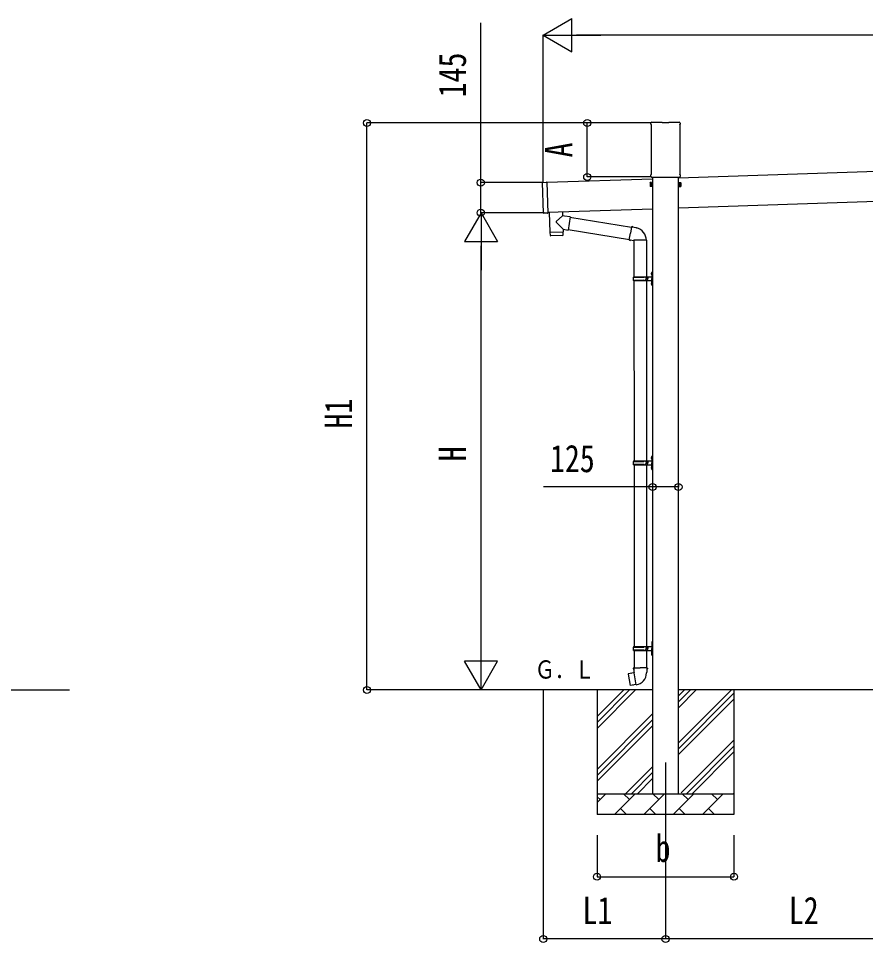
# Model space of a CAD drawing. Units: millimetres, scale not verified. Extents: x -16820 to 16820, y -11880 to 11880.
# Drawn here: x -7907 to -3823, y -4200 to 253 of the extents above; entities that cross this region are included whole.
import ezdxf
from ezdxf.enums import TextEntityAlignment as Align

# ---------------------------------------------------------------- set-up
doc = ezdxf.new("R2010")
doc.units = ezdxf.units.MM
doc.header["$LTSCALE"] = 50
for name, color, linetype in [('0-0_0', 7, 'Continuous'), ('0-4_YKK_12', 2, 'Continuous'), ('0-5_YKK_13', 4, 'Continuous'), ('0-6_YKK_A1', 4, 'Continuous'), ('0-7_YKK_D', 6, 'Continuous')]:
    doc.layers.add(name, color=color, linetype=linetype)
doc.styles.add('ＭＳ ゴシック', font='')
doc.styles.get('ＭＳ ゴシック').set_extended_font_data('MS Gothic')

msp = doc.modelspace()

# ---------------------------------------------------------------- linework, layer by layer
at = {"layer": '0-4_YKK_12'}
msp.add_line((-4787.37, -3333.48), (-4787.37, -3833.48), dxfattribs=at)
at = {"layer": '0-5_YKK_13'}
for p, q in [((-4857.62, -256.72), (-4857.62, -251.77)), ((-4855.83, -260.19), (-4855.83, -260.19)), ((-4855.62, -260.6), (-4855.62, -260.6)), ((-4855.62, -497.35), (-4855.62, -260.6)), ((-4853.37, -247.52), (-4803.37, -247.52)), ((-4802.87, -250.52), (-4802.87, -248.02)), ((-4771.87, -250.52), (-4802.87, -250.52)), ((-4771.87, -248.02), (-4771.87, -250.52)), ((-4771.37, -247.52), (-4721.37, -247.52)), ((-4719.12, -260.6), (-4719.12, -260.6)), ((-4719.12, -260.6), (-4719.12, -497.35)), ((-4718.91, -260.19), (-4718.91, -260.19)), ((-4717.12, -251.77), (-4717.12, -256.72)), ((-4857.62, -509.22), (-4857.62, -501.22)), ((-4855.92, -512.62), (-4855.92, -512.62)), ((-4855.83, -497.76), (-4855.83, -497.76)), ((-4855.62, -497.35), (-4855.62, -497.35)), ((-4855.46, -512.72), (-4719.28, -512.72)), ((-4719.12, -497.35), (-4719.12, -497.35)), ((-4718.91, -497.76), (-4718.91, -497.76)), ((-4717.12, -501.22), (-4717.12, -509.22)), ((-5375.32, -685.6), (-5380.25, -537.68)), ((-5379.76, -537.16), (-5360.77, -536.53)), ((-5360.26, -537.01), (-5355.33, -684.93)), ((-5355.81, -685.45), (-5374.8, -686.08)), ((-5284, -680.55), (-5283.39, -698.73)), ((-5247.79, -703.8), (-5256.76, -766.86)), ((-5248.05, -705.62), (-4951.24, -752.88)), ((-5281.24, -763.38), (-5312.73, -730.87)), ((-4950.92, -751.06), (-4956.45, -782.43)), ((-4950.92, -751.06), (-4949.78, -749.08)), ((-4949.78, -749.08), (-4946.22, -749.71)), ((-4946.22, -749.71), (-4945.8, -752.06)), ((-4931.29, -754.88), (-4929.6, -756.51)), ((-4929.6, -756.51), (-4927.48, -756.96)), ((-5344.77, -778.52), (-5344.1, -791.56)), ((-5283.5, -792.49), (-5341.01, -794.41)), ((-5340.3, -777.37), (-5340.25, -778.37)), ((-5285.33, -775.54), (-5285.32, -776.54)), ((-5281.24, -763.38), (-5256.76, -766.86)), ((-5281.24, -763.38), (-5280.84, -775.39)), ((-5256.5, -765.03), (-4961.66, -811.98)), ((-4961.98, -813.79), (-4956.45, -782.43)), ((-4961.98, -813.79), (-4961.59, -816.05)), ((-4961.98, -813.79), (-4956.83, -814.61)), ((-4961.59, -816.05), (-4958.02, -816.67)), ((-4958.02, -816.67), (-4956.83, -814.61)), ((-4956.83, -814.61), (-4942.23, -816.92)), ((-4942.23, -816.92), (-4940.02, -815.94)), ((-4879.72, -816.33), (-4940.91, -816.33)), ((-4939.87, -816.33), (-4939.87, -992.26)), ((-4879.87, -816.33), (-4879.87, -992.26)), ((-4856.17, -975.11), (-4854.13, -976.1)), ((-4854.9, -973.1), (-4854.27, -973.1)), ((-4854.9, -973.1), (-4854.9, -981.4)), ((-4854.27, -973.1), (-4854.27, -981.4)), ((-4854.27, -973.1), (-4853.87, -973.5)), ((-4854.13, -976.1), (-4853.52, -977.25)), ((-4853.87, -969.26), (-4850.87, -967.76)), ((-4853.87, -969.26), (-4853.87, -1001.26)), ((-4853.87, -973.5), (-4853.87, -981)), ((-4850.87, -967.76), (-4850.87, -1001.26)), ((-4850.87, -967.76), (-4849.87, -967.76)), ((-4849.87, -967.76), (-4849.87, -1001.26)), ((-4942.87, -994.26), (-4892.54, -994.26)), ((-4942.87, -1008.26), (-4892.54, -1008.26)), ((-4941.87, -992.26), (-4855.87, -992.26)), ((-4941.87, -992.26), (-4941.87, -994.26)), ((-4941.87, -1010.26), (-4941.87, -1008.26)), ((-4941.87, -1010.26), (-4855.87, -1010.26)), ((-4939.87, -1010.26), (-4938.87, -1879.74)), ((-4882.87, -992.26), (-4882.87, -996.76)), ((-4882.87, -996.76), (-4880.87, -996.76)), ((-4882.87, -1010.26), (-4882.87, -1005.76)), ((-4882.87, -1005.76), (-4880.87, -1005.76)), ((-4880.87, -996.76), (-4880.87, -1001.26)), ((-4880.87, -1005.76), (-4880.87, -1001.26)), ((-4879.87, -1010.26), (-4878.87, -1879.74)), ((-4874.87, -992.26), (-4874.87, -1001.26)), ((-4874.87, -996.76), (-4871.87, -996.76)), ((-4874.87, -1010.26), (-4874.87, -1001.26)), ((-4874.87, -1005.76), (-4871.87, -1005.76)), ((-4871.87, -996.76), (-4871.87, -1001.26)), ((-4871.87, -1005.76), (-4871.87, -1001.26)), ((-4856.17, -1023.11), (-4854.13, -1024.1)), ((-4854.9, -981.4), (-4854.27, -981.4)), ((-4854.9, -1021.1), (-4854.27, -1021.1)), ((-4854.9, -1021.1), (-4854.9, -1029.4)), ((-4854.27, -981.4), (-4853.87, -981)), ((-4854.27, -1021.1), (-4854.27, -1029.4)), ((-4854.27, -1021.1), (-4853.87, -1021.5)), ((-4854.13, -1024.1), (-4853.52, -1025.25)), ((-4853.87, -1033.26), (-4853.87, -1001.26)), ((-4853.87, -1021.5), (-4853.87, -1029)), ((-4850.87, -1034.76), (-4850.87, -1001.26)), ((-4849.87, -1034.76), (-4849.87, -1001.26)), ((-4854.9, -1029.4), (-4854.27, -1029.4)), ((-4854.27, -1029.4), (-4853.87, -1029)), ((-4853.87, -1033.26), (-4850.87, -1034.76)), ((-4850.87, -1034.76), (-4849.87, -1034.76)), ((-4856.17, -1862.6), (-4854.13, -1863.59)), ((-4854.9, -1860.59), (-4854.27, -1860.59)), ((-4854.9, -1860.59), (-4854.9, -1868.89)), ((-4854.9, -1868.89), (-4854.27, -1868.89)), ((-4854.27, -1860.59), (-4854.27, -1868.89)), ((-4854.27, -1860.59), (-4853.87, -1860.99)), ((-4854.27, -1868.89), (-4853.87, -1868.49)), ((-4854.13, -1863.59), (-4853.52, -1864.74)), ((-4853.87, -1856.74), (-4850.87, -1855.24)), ((-4853.87, -1856.74), (-4853.87, -1888.74)), ((-4853.87, -1860.99), (-4853.87, -1868.49)), ((-4850.87, -1855.24), (-4850.87, -1888.74)), ((-4850.87, -1855.24), (-4849.87, -1855.24)), ((-4849.87, -1855.24), (-4849.87, -1888.74)), ((-4942.87, -1881.74), (-4892.54, -1881.74)), ((-4942.87, -1895.74), (-4892.54, -1895.74)), ((-4941.87, -1879.74), (-4855.87, -1879.74)), ((-4941.87, -1879.74), (-4941.87, -1881.74)), ((-4941.87, -1897.74), (-4941.87, -1895.74)), ((-4941.87, -1897.74), (-4855.87, -1897.74)), ((-4938.87, -1897.74), (-4938.87, -2774.48)), ((-4882.87, -1879.74), (-4882.87, -1884.24)), ((-4882.87, -1884.24), (-4880.87, -1884.24)), ((-4882.87, -1897.74), (-4882.87, -1893.24)), ((-4882.87, -1893.24), (-4880.87, -1893.24)), ((-4880.87, -1884.24), (-4880.87, -1888.74)), ((-4880.87, -1893.24), (-4880.87, -1888.74)), ((-4878.87, -1897.74), (-4878.87, -2774.48)), ((-4874.87, -1879.74), (-4874.87, -1888.74)), ((-4874.87, -1884.24), (-4871.87, -1884.24)), ((-4874.87, -1897.74), (-4874.87, -1888.74)), ((-4874.87, -1893.24), (-4871.87, -1893.24)), ((-4871.87, -1884.24), (-4871.87, -1888.74)), ((-4871.87, -1893.24), (-4871.87, -1888.74)), ((-4856.17, -1910.6), (-4854.13, -1911.59)), ((-4854.9, -1908.59), (-4854.27, -1908.59)), ((-4854.9, -1908.59), (-4854.9, -1916.89)), ((-4854.27, -1908.59), (-4854.27, -1916.89)), ((-4854.27, -1908.59), (-4853.87, -1908.99)), ((-4854.13, -1911.59), (-4853.52, -1912.74)), ((-4853.87, -1920.74), (-4853.87, -1888.74)), ((-4853.87, -1908.99), (-4853.87, -1916.49)), ((-4850.87, -1922.24), (-4850.87, -1888.74)), ((-4849.87, -1922.24), (-4849.87, -1888.74)), ((-4854.9, -1916.89), (-4854.27, -1916.89)), ((-4854.27, -1916.89), (-4853.87, -1916.49)), ((-4853.87, -1920.74), (-4850.87, -1922.24)), ((-4850.87, -1922.24), (-4849.87, -1922.24)), ((-4853.87, -2751.48), (-4850.87, -2749.98)), ((-4853.87, -2751.48), (-4853.87, -2783.48)), ((-4850.87, -2749.98), (-4850.87, -2783.48)), ((-4850.87, -2749.98), (-4849.87, -2749.98)), ((-4849.87, -2749.98), (-4849.87, -2783.48)), ((-4942.87, -2776.48), (-4892.54, -2776.48)), ((-4942.87, -2790.48), (-4892.54, -2790.48)), ((-4941.87, -2774.48), (-4855.87, -2774.48)), ((-4941.87, -2774.48), (-4941.87, -2776.48)), ((-4941.87, -2792.48), (-4941.87, -2790.48)), ((-4941.87, -2792.48), (-4855.87, -2792.48)), ((-4938.87, -2792.48), (-4938.87, -2877.4)), ((-4882.87, -2774.48), (-4882.87, -2778.98)), ((-4882.87, -2778.98), (-4880.87, -2778.98)), ((-4882.87, -2792.48), (-4882.87, -2787.98)), ((-4882.87, -2787.98), (-4880.87, -2787.98)), ((-4880.87, -2778.98), (-4880.87, -2783.48)), ((-4880.87, -2787.98), (-4880.87, -2783.48)), ((-4878.87, -2792.48), (-4878.87, -2877.4)), ((-4874.87, -2774.48), (-4874.87, -2783.48)), ((-4874.87, -2778.98), (-4871.87, -2778.98)), ((-4874.87, -2792.48), (-4874.87, -2783.48)), ((-4874.87, -2787.98), (-4871.87, -2787.98)), ((-4871.87, -2778.98), (-4871.87, -2783.48)), ((-4871.87, -2787.98), (-4871.87, -2783.48)), ((-4853.87, -2815.48), (-4853.87, -2783.48)), ((-4850.87, -2816.98), (-4850.87, -2783.48)), ((-4849.87, -2816.98), (-4849.87, -2783.48)), ((-4853.87, -2815.48), (-4850.87, -2816.98)), ((-4850.87, -2816.98), (-4849.87, -2816.98)), ((-4940.72, -2877.4), (-4942.87, -2878.19)), ((-4942.87, -2878.19), (-4942.87, -2881.8)), ((-4942.87, -2881.8), (-4940.63, -2882.62)), ((-4940.72, -2877.4), (-4908.87, -2877.4)), ((-4940.72, -2877.4), (-4940.63, -2882.62)), ((-4940.63, -2882.62), (-4940.37, -2897.4)), ((-4877.02, -2877.4), (-4908.87, -2877.4)), ((-4874.87, -2881.8), (-4877.11, -2882.62)), ((-4877.02, -2877.4), (-4874.87, -2878.19)), ((-4874.87, -2878.19), (-4874.87, -2881.8)), ((-4967.33, -2905.86), (-4968.14, -2907.03)), ((-4968.14, -2907.03), (-4958.52, -2961.58)), ((-4939.46, -2900.61), (-4967.33, -2905.86)), ((-4954.59, -2903.25), (-4954.8, -2903.5)), ((-4940.37, -2897.4), (-4939.02, -2899.4)), ((-4929.11, -2957.9), (-4939.24, -2900.43)), ((-4939.22, -2899.61), (-4939.22, -2900.31)), ((-4939.02, -2899.4), (-4939.05, -2899.41)), ((-4878.68, -2899.35), (-4878.76, -2901.51)), ((-4877.37, -2897.4), (-4878.68, -2899.35)), ((-4944.5, -2960.5), (-4944.78, -2960.34)), ((-4928.81, -2958.67), (-4929.05, -2958))]:
    msp.add_line(p, q, dxfattribs=at)
for points in [[(-4855.81, -512.69), (-4855.87, -512.66), (-4855.92, -512.62)], [(-4855.64, -512.72), (-4855.8, -512.69), (-4855.81, -512.69)], [(-4855.75, -512.63), (-4855.62, -512.7), (-4855.46, -512.72)], [(-4855.46, -512.72), (-4855.62, -512.72), (-4855.62, -512.72), (-4855.64, -512.72)], [(-4719.1, -512.72), (-4719.12, -512.72), (-4719.12, -512.72), (-4719.28, -512.72)], [(-4718.93, -512.69), (-4719.09, -512.72), (-4719.1, -512.72)], [(-4718.82, -512.62), (-4718.82, -512.62), (-4718.93, -512.69)], [(-5347.96, -682.68), (-5344.8, -777.52), (-5280.84, -775.39)], [(-5283.39, -698.73), (-5285.48, -700.5), (-5312.7, -723.54)], [(-5247.79, -703.8), (-5273.71, -700.11), (-5283.39, -698.73)], [(-4950.92, -751.06), (-4945.8, -752.06), (-4931.29, -754.88)], [(-5280.6, -789.44), (-5280.8, -776.39), (-5344.77, -778.52)], [(-4856.17, -979.4), (-4854.13, -978.4), (-4853.52, -977.25)], [(-4856.17, -1027.4), (-4854.13, -1026.4), (-4853.52, -1025.25)], [(-4856.17, -1866.89), (-4854.13, -1865.89), (-4853.52, -1864.74)], [(-4856.17, -1914.89), (-4854.13, -1913.89), (-4853.52, -1912.74)], [(-4877.02, -2877.4), (-4877.11, -2882.62), (-4877.37, -2897.4)], [(-4952.34, -2903.03), (-4952.62, -2902.88), (-4954.59, -2903.25)], [(-4929.38, -2957.81), (-4957.36, -2962.41), (-4958.52, -2961.58)], [(-4942.31, -2959.93), (-4942.52, -2960.17), (-4944.5, -2960.5)]]:
    msp.add_lwpolyline(points, dxfattribs=at)
for centre, radius, start, end in [((-4853.37, -251.77), 4.25, 90, 180), ((-4853.37, -256.72), 4.25, 180, 234.62358), ((-4856.12, -260.6), 0.5, 0.0463, 54.58271), ((-4721.37, -251.77), 4.25, 0, 90), ((-4718.62, -260.6), 0.5, 125.41729, 179.9537), ((-4721.37, -256.72), 4.25, 305.37642, 0), ((-4853.37, -501.22), 4.25, 125.37642, 180), ((-4853.37, -509.22), 4.25, 180, 233.11111), ((-4856.12, -497.35), 0.5, 305.41588, 359.95511), ((-4718.62, -497.35), 0.5, 180.04713, 234.58188), ((-4721.37, -501.22), 4.25, 0, 54.62358), ((-4721.37, -509.22), 4.25, 306.88889, 0), ((-5379.75, -537.66), 0.5, 91.90882, 181.90882), ((-5360.76, -537.03), 0.5, 1.90882, 91.90882), ((-5374.82, -685.58), 0.5, 181.90882, 271.90882), ((-5355.83, -684.95), 0.5, 271.90882, 1.90882), ((-5309.31, -727.22), 5, 132.56466, 226.88314), ((-4940.02, -815.94), 60.3, 359.62495, 78), ((-5341.11, -791.41), 3, 182.90915, 271.95747), ((-5283.6, -789.49), 3, 271.90915, 0.90915), ((-4850.57, -977.25), 6, 136.21765, 223.78235), ((-4894.12, -1001.26), 49.25, 171.82876, 180.00002), ((-4894.12, -1001.26), 49.25, 180.00002, 188.17127), ((-4892.54, -992.26), 2, 270, 359.99998), ((-4892.54, -1010.26), 2, 0.00005, 90.00004), ((-4850.57, -1025.25), 6, 136.21765, 223.78235), ((-4855.87, -990.26), 2, 270, 359.99998), ((-4855.87, -1012.26), 2, 0.00005, 90.00004), ((-4850.57, -1864.74), 6, 136.21765, 223.78235), ((-4894.12, -1888.74), 49.25, 171.82876, 180.00002), ((-4894.12, -1888.74), 49.25, 180.00002, 188.17127), ((-4892.54, -1879.74), 2, 270, 359.99998), ((-4892.54, -1897.74), 2, 0.00005, 90.00004), ((-4850.57, -1912.74), 6, 136.21765, 223.78235), ((-4855.87, -1877.74), 2, 270, 359.99998), ((-4855.87, -1899.74), 2, 0.00005, 90.00004), ((-4894.12, -2783.48), 49.25, 171.82876, 180.00002), ((-4894.12, -2783.48), 49.25, 180.00002, 188.17127), ((-4892.54, -2774.48), 2, 270, 359.99998), ((-4892.54, -2792.48), 2, 0.00005, 90.00004), ((-4855.87, -2772.48), 2, 270, 359.99998), ((-4855.87, -2794.48), 2, 0.00005, 90.00004), ((-4939.52, -2900.31), 0.3, 280.66842, 0), ((-4939.02, -2899.61), 0.2, 100, 180), ((-4939.02, -2899.4), 60.3, 279.96938, 358), ((-4929.33, -2958.11), 0.3, 20, 99.33158), ((-4928.62, -2958.6), 0.2, 200, 279.96938)]:
    msp.add_arc(centre, radius, start, end, dxfattribs=at)
for centre, major_axis, ratio, start_param, end_param in [((-4803.31, -247.96), (0.481, -0.181), 0.828259, 1.9947436, 1.996569), ((-4803.37, -248.02), (0.354, 0.354), 0.999467, 5.4996506, 7.06672), ((-4803.31, -247.96), (-0.181, 0.481), 0.828259, 4.2866163, 4.2884417), ((-4771.37, -248.02), (-0.354, 0.354), 0.999467, 5.4996506, 7.06672), ((-4771.43, -247.96), (0.181, 0.481), 0.828259, 1.9947436, 1.996569), ((-4771.43, -247.96), (0.481, 0.181), 0.828259, 1.1450236, 1.146849)]:
    msp.add_ellipse(centre, major_axis=major_axis, ratio=ratio, start_param=start_param, end_param=end_param, dxfattribs=at)
at = {"layer": '0-6_YKK_A1'}
for p, q in [((-3449.87, -474.38), (-4724.87, -516.87)), ((-4849.87, -521), (-5360.23, -538.01)), ((-4849.87, -512.72), (-4849.87, -3483.48)), ((-4724.87, -3483.48), (-4724.87, -512.72)), ((-4861.37, -539.52), (-4860.61, -538.21)), ((-4861.37, -539.52), (-4861.37, -556.52)), ((-4861.37, -556.52), (-4860.61, -557.84)), ((-4854.37, -543.12), (-4860.61, -543.12)), ((-4854.37, -552.93), (-4860.61, -552.93)), ((-4854.37, -557.84), (-4860.61, -557.84)), ((-4851.87, -557.22), (-4854.37, -557.22)), ((-4722.87, -557.22), (-4720.37, -557.22)), ((-4720.37, -543.12), (-4714.13, -543.12)), ((-4720.37, -552.93), (-4714.13, -552.93)), ((-4720.37, -557.84), (-4714.13, -557.84)), ((-4713.37, -539.52), (-4714.13, -538.21)), ((-4713.37, -556.52), (-4714.13, -557.84)), ((-4713.37, -539.52), (-4713.37, -556.52)), ((-3449.87, -619.46), (-4724.87, -661.95)), ((-4849.87, -666.11), (-5355.39, -682.96)), ((-8430.2, -2983.48), (-7660.2, -2983.48)), ((-4849.87, -2983.48), (-5746.98, -2983.48)), ((-5117.37, -2983.48), (-5117.37, -3583.48)), ((-5117.37, -3168.53), (-4932.32, -2983.48)), ((-5117.37, -3140.24), (-4960.61, -2983.48)), ((-5117.37, -3111.96), (-4988.89, -2983.48)), ((-3449.87, -2983.48), (-4724.87, -2983.48)), ((-4724.87, -3238.58), (-4469.77, -2983.48)), ((-4724.87, -3040.59), (-4667.76, -2983.48)), ((-4724.87, -3012.3), (-4696.05, -2983.48)), ((-4724.87, -3068.87), (-4639.48, -2983.48)), ((-4457.37, -2983.48), (-4457.37, -3583.48)), ((-4724.87, -3266.86), (-4457.37, -2999.36)), ((-4724.87, -3295.15), (-4457.37, -3027.65)), ((-5117.37, -3366.52), (-4849.87, -3099.02)), ((-5117.37, -3394.8), (-4849.87, -3127.3)), ((-5117.37, -3423.09), (-4849.87, -3155.59)), ((-4711.27, -3479.53), (-4457.37, -3225.64)), ((-4686.93, -3483.48), (-4457.37, -3253.92)), ((-4658.65, -3483.48), (-4457.37, -3282.2)), ((-4979.77, -3483.48), (-4849.87, -3353.58)), ((-4951.49, -3483.48), (-4849.87, -3381.86)), ((-4923.2, -3483.48), (-4849.87, -3410.15)), ((-5117.37, -3483.48), (-4457.37, -3483.48)), ((-5117.37, -3526.37), (-5074.48, -3483.48)), ((-5103.03, -3512.03), (-5117.37, -3497.69)), ((-5033.06, -3583.48), (-4933.06, -3483.48)), ((-4961.61, -3512.03), (-4990.16, -3483.48)), ((-4891.64, -3583.48), (-4791.64, -3483.48)), ((-4820.19, -3512.03), (-4848.74, -3483.48)), ((-4750.21, -3583.48), (-4650.21, -3483.48)), ((-4678.77, -3512.03), (-4707.32, -3483.48)), ((-4608.79, -3583.48), (-4508.79, -3483.48)), ((-4537.35, -3512.03), (-4565.9, -3483.48)), ((-4460.66, -3483.48), (-4457.37, -3480.19)), ((-5004.5, -3554.92), (-4975.95, -3583.48)), ((-4863.08, -3554.92), (-4834.53, -3583.48)), ((-4721.66, -3554.92), (-4693.11, -3583.48)), ((-4580.24, -3554.92), (-4551.69, -3583.48)), ((-4457.37, -3583.48), (-5117.37, -3583.48))]:
    msp.add_line(p, q, dxfattribs=at)
for points in [[(-4854.37, -557.84), (-4854.37, -538.21), (-4860.61, -538.21)], [(-4854.37, -557.22), (-4854.37, -538.82), (-4851.87, -538.82)], [(-4720.37, -557.22), (-4720.37, -538.82), (-4722.87, -538.82)], [(-4720.37, -557.84), (-4720.37, -538.21), (-4714.13, -538.21)]]:
    msp.add_lwpolyline(points, dxfattribs=at)
for points in [[(-4851.87, -558.52), (-4851.87, -537.52), (-4849.87, -537.52), (-4849.87, -558.52)], [(-4722.87, -558.52), (-4722.87, -537.52), (-4724.87, -537.52), (-4724.87, -558.52)]]:
    msp.add_lwpolyline(points, close=True, dxfattribs=at)
for centre, radius, start, end in [((-4857.03, -540.66), 4.34, 145.61575, 214.38425), ((-4857.03, -555.38), 4.34, 145.61575, 214.38425), ((-4845.13, -548.02), 16.24, 162.41205, 197.58795), ((-4717.72, -540.66), 4.34, 325.61575, 34.38425), ((-4729.61, -548.02), 16.24, 342.41205, 17.58795), ((-4717.72, -555.38), 4.34, 325.61575, 34.38425)]:
    msp.add_arc(centre, radius, start, end, dxfattribs=at)
at = {"layer": '0-7_YKK_D'}
for p, q in [((-5376.88, 172.59), (-5238.32, 252.59)), ((-5238.32, 92.59), (-5238.32, 252.59)), ((-5376.88, -538.58), (-5376.88, 173.59)), ((-5376.88, 172.59), (-5238.32, 92.59)), ((-5376.88, 172.59), (-5099.75, 172.59)), ((-105.11, 172.59), (-5216.88, 172.59)), ((-4854.37, -251.02), (-6227.88, -251.02)), ((-6226.88, -2983.48), (-6226.88, -251.02)), ((-4854.37, -251.02), (-5165.83, -251.02)), ((-5164.83, -511.02), (-5164.83, -251.02)), ((-4854.37, -511.02), (-5165.83, -511.02)), ((-5376.92, -538.53), (-5678.88, -538.53)), ((-5676.88, -683.48), (-5756.88, -822.04)), ((-5373.79, -683.48), (-5678.88, -683.48)), ((-5372.79, -683.48), (-5677.88, -683.48)), ((-5676.88, -683.48), (-5596.88, -822.04)), ((-5676.88, -683.48), (-5676.88, -960.61)), ((-5756.88, -822.04), (-5596.88, -822.04)), ((-5676.88, -2823.48), (-5676.88, -843.48)), ((-4849.87, -1988.95), (-4849.87, -2006.21)), ((-4724.87, -1988.95), (-4724.87, -2006.21)), ((-5676.88, -2983.48), (-5676.88, -2706.35)), ((-5676.88, -2983.48), (-5756.88, -2844.91)), ((-5596.88, -2844.91), (-5756.88, -2844.91)), ((-5676.88, -2983.48), (-5596.88, -2844.91)), ((-5747.98, -2983.48), (-6227.88, -2983.48)), ((-5497.98, -2983.48), (-5677.88, -2983.48)), ((-5376.88, -2984.48), (-5376.88, -4184.48)), ((-5117.37, -3683.48), (-5117.37, -3884.48)), ((-4457.37, -3683.48), (-4457.37, -3884.48)), ((-4787.37, -3834.48), (-4787.37, -4184.48)), ((-4787.37, -3834.48), (-4787.37, -4184.48)), ((-5117.37, -3883.48), (-4457.37, -3883.48)), ((-4787.37, -4183.48), (-5376.88, -4183.48)), ((-3387.37, -4183.48), (-4787.37, -4183.48))]:
    msp.add_line(p, q, dxfattribs=at)
for points in [[(-5677.88, -683.48), (-5677.88, -538.53), (-5677.88, 231)], [(-4724.87, -2005.21), (-4849.87, -2005.21), (-5376.27, -2005.21)]]:
    msp.add_lwpolyline(points, dxfattribs=at)
for centre in [(-6226.88, -251.02), (-5164.83, -251.02), (-5677.88, -538.53), (-5164.83, -511.02), (-5677.88, -683.48), (-4849.87, -2005.21), (-4724.87, -2005.21), (-6226.88, -2983.48), (-5117.37, -3883.48), (-4457.37, -3883.48), (-5376.88, -4183.48), (-4787.37, -4183.48), (-4787.37, -4183.48)]:
    msp.add_circle(centre, 17, dxfattribs=at)

# ---------------------------------------------------------------- texts
at = {"layer": '0-0_0', "style": 'ＭＳ ゴシック', "width": 0.8}
msp.add_text('Ｇ．Ｌ', height=87.98, dxfattribs=at).set_placement((-5417.41, -2955.03), align=Align.BOTTOM_LEFT)
at = {"layer": '0-7_YKK_D', "style": 'ＭＳ ゴシック', "width": 0.8}
for s, p in [('145', (-5709.88, -127.4)), ('A', (-5196.83, -417.03)), ('H1', (-6258.88, -1722.85)), ('H', (-5708.88, -1881.48))]:
    msp.add_text(s, height=132, rotation=90, dxfattribs=at).set_placement(p, align=Align.BOTTOM_LEFT)
for s, p in [('125', (-5344.27, -1973.21)), ('b', (-4835.37, -3851.48)), ('L1', (-5187.73, -4151.48)), ('L2', (-4192.97, -4151.48))]:
    msp.add_text(s, height=132, dxfattribs=at).set_placement(p, align=Align.BOTTOM_LEFT)

doc.saveas('drawing.dxf')
